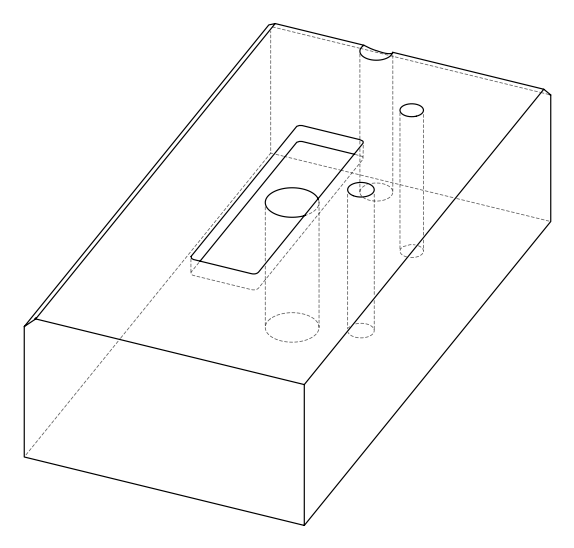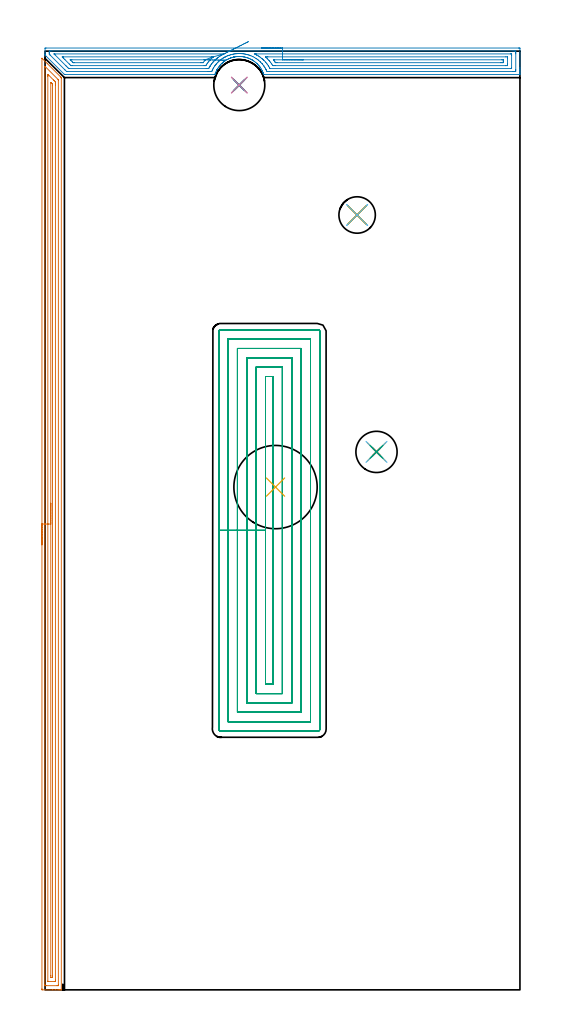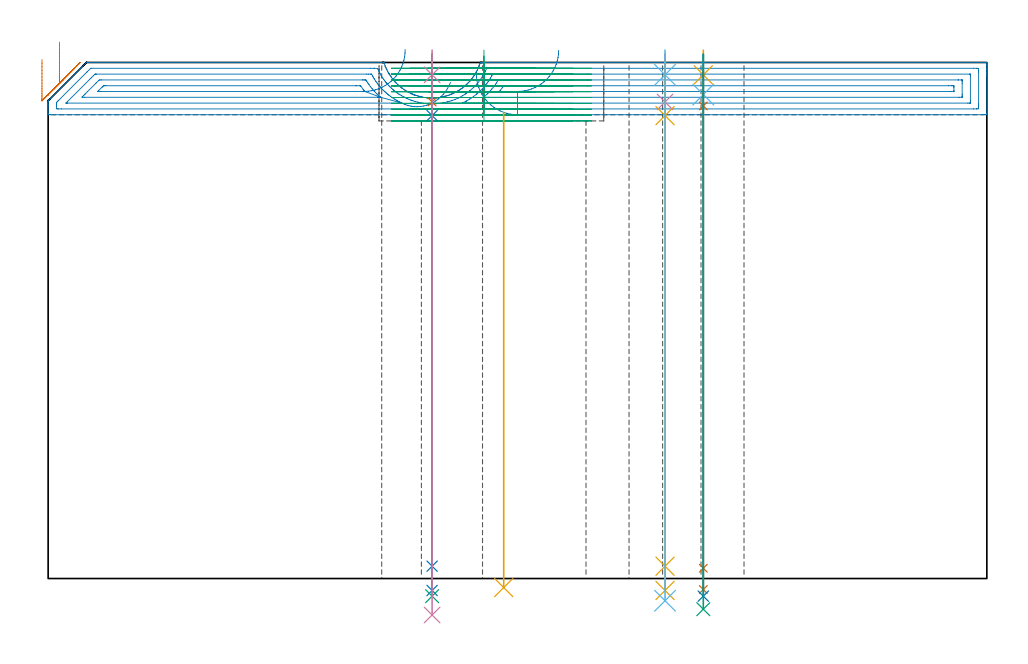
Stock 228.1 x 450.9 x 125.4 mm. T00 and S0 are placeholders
(PLAN: 18 operations, 14 tool changes, 76.8 min)
(1 AREA_MILL | FG_CHAMFER_SURFACE | UGT0205_001 | 14.36 min | 19489 mm3)
(2 AREA_MILL_1 | FG_CHAMFER_SURFACE_1 | UGT0205_001 | 8.99 min | 17983 mm3)
(3 MILL_RECTANGULAR_POCKET | POCKET_RECTANGULAR_STRAIGHT | UGT0201_124 | Follow Part, ap 1.5, ae 75% | 48.29 min | 153948 mm3)
(4 SPOT_DRILL | STEP1HOLE | NXT0321_9005460120000 | 0.05 min | 171 mm3)
(5 SPOT_DRILL_1 | STEP1HOLE_2 | NXT0321_9005460120000 | 0.05 min | 177 mm3)
(6 SPOT_DRILL_2 | STEP1HOLE_3 | NXT0321_9005460120000 | 0.05 min | 176 mm3)
(7 DRILL_BLIND_HOLE_INTO_CENTER | STEP1HOLE | NXT0301_035 | 0.05 min | 229 mm3)
(8 GUN_DRILL_THROUGH_HOLE | STEP1HOLE | UGT0307_002 | 0.57 min | 3237 mm3)
(9 SPADE_DRILL_TO_ENLARGE_THROUGH_HOLE | STEP1HOLE | UGT0306_003 | 0.53 min | 11699 mm3)
(10 DRILL_TO_ENLARGE_THROUGH_HOLE | STEP1HOLE | UGT0301_058 | 0.55 min | 43201 mm3)
(11 INDEXABLE_INSERT_DRILL_THROUGH_HOLE_FROM_SOLID | STEP1HOLE_1 | NXT0302_035 | 0.47 min | 139661 mm3)
(12 DRILL_BLIND_HOLE_INTO_CENTER_1 | STEP1HOLE_2 | NXT0301_023 | 0.04 min | 96 mm3)
(13 GUN_DRILL_THROUGH_HOLE_1 | STEP1HOLE_2 | UGT0307_001 | 0.56 min | 2282 mm3)
(14 SPADE_DRILL_TO_ENLARGE_THROUGH_HOLE_1 | STEP1HOLE_2 | UGT0306_003 | 0.53 min | 12790 mm3)
(15 DRILL_TO_ENLARGE_THROUGH_HOLE_1 | STEP1HOLE_2 | UGT0301_264 | 0.54 min | 23195 mm3)
(16 DRILL_BLIND_HOLE_INTO_CENTER_2 | STEP1HOLE_3 | NXT0301_035 | 0.05 min | 230 mm3)
(17 GUN_DRILL_THROUGH_HOLE_2 | STEP1HOLE_3 | UGT0307_002 | 0.6 min | 3242 mm3)
(18 SPADE_DRILL_TO_ENLARGE_THROUGH_HOLE_2 | STEP1HOLE_3 | UGT0306_008 | 0.53 min | 26441 mm3)
(TOOL UGT0205_001 | Chamfer Mill 20 x 3 x 45 deg. | D20 FL50 Z2)
(TOOL UGT0201_124 | Carbide End Mill 6.0 | D6 FL15 Z4)
(TOOL NXT0321_9005460120000 | NC Spot Drill, 142deg, 12mm, Carbide, Uncoated | D12 PA142 FL30 Z2)
(TOOL NXT0301_035 | Carbide Drill 6.4mm [860.1-0640-032A1-MM 2214] | D6.4 PA140 FL53 Z2)
(TOOL UGT0307_002 | Gun Drill 6 mm | D6 PA130 FL24 Z1)
(TOOL UGT0306_003 | Spade Drill 12.5mm | D12.5 PA132 FL10 Z2)
(TOOL UGT0301_058 | Twist Drill 24.5 mm | D24.5 PA118 FL160 Z2)
(TOOL NXT0302_035 | Index. Insert Drill 40mm [880-D4000L40-05] | D40 PA176 FL200 Z2)
(TOOL NXT0301_023 | Carbide Drill 5.2mm [860.1-0520-016A1-MM 2214] | D5.2 PA140 FL28 Z2)
(TOOL UGT0307_001 | Gun Drill 5 mm | D5 PA130 FL24 Z1)
(TOOL UGT0301_264 | Twist Drill 19.8 mm | D19.8 PA118 FL140 Z2)
(TOOL UGT0306_008 | Spade Drill 17.5mm | D17.5 PA132 FL10 Z2)
(OP 1 AREA_MILL)
G17 G21 G94 G90
T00 M6
G54
G17 G0 G90 X-1.5 Y213.75 S1061 M3
G43 Z135.4 H0
Z126.1
G94 G1 Y213.788 Z125.228 F250.
Y213.902 Z124.364
Y214.091 Z123.512
Y214.353 Z122.68
Y214.687 Z121.874
Y215.09 Z121.1
Y215.558 Z120.364
Y216.09 Z119.672
Y216.679 Z119.029
Y217.322 Z118.44
Y218.014 Z117.909
Y218.75 Z117.44
Y219.524 Z117.037
Y220.33 Z116.703
Y221.162 Z116.441
Y222.013 Z116.252
Y222.878 Z116.138
Y223.75 Z116.1
Y447.407
X-1.495 Y447.465 Z116.103
X-1.492 Y447.481 Z116.105
X-1.464 Y447.465 Z116.133
X1.136 Y444.864 Z118.736
X7.525 Y438.476 Z125.124
X7.769 Y438.233 Z125.365
X7.779 Y438.222 Z125.375
X7.796 Y438.196 Z125.386
X7.8 Y437.926 Z125.4
Y0.184
X7.797 Y0.01 Z125.388
X7.729 Y0.007 Z125.32
X7.285 Y0. Z124.885
X7.013 Z124.613
X6.279 Z123.874
X5.018 Z122.615
X3.597 Z121.193
X-1.136 Z116.461
X-1.492 Y0.01 Z116.106
X-1.499 Y0.363 Z116.1
Y0.368
X-1.5 Y223.75
X-0.086 Z117.514
X-0.085 Y443.399 Z117.515
X-0.084 Y443.506 Z117.516
X-0.081 Y443.576 Z117.519
X-0.079 Y443.616 Z117.521
X-0.061 Y443.601 Z117.539
X0.021 Y443.525 Z117.621
X0.258 Y443.292 Z117.858
X6.279 Y437.271 Z123.879
X6.338 Y437.21 Z123.938
X6.366 Y437.177 Z123.966
X6.377 Y437.162 Z123.977
X6.379 Y437.138 Z123.979
X6.384 Y437.032 Z123.984
X6.385 Y436.926 Z123.985
Y2.419
Y2.314
X6.383 Y2.206 Z123.983
X6.377 Y2.01 Z123.977
X6.279 Y2.008 Z123.879
X5.803 Y2.001 Z123.403
X0.44 Y2. Z118.04
X0.021 Y2.004 Z117.621
X-0.038 Y2.006 Z117.562
X-0.069 Y2.009 Z117.531
X-0.079 Y2.1 Z117.521
X-0.083 Y2.313 Z117.517
X-0.085 Y2.419 Z117.515
X-0.086 Y223.75 Z117.514
X1.329 Z118.929
Y438.821
X1.33 Y439.3 Z118.93
X1.335 Y439.715 Z118.935
X1.336 Y439.753 Z118.936
X1.381 Y439.715 Z118.981
X1.809 Y439.291 Z119.409
X4.068 Y437.032 Z121.668
X4.491 Y436.607 Z122.091
X4.956 Y436.138 Z122.556
X4.965 Y435.664 Z122.565
X4.969 Y435.244 Z122.569
X4.971 Y434.763 Z122.571
Y434.349
Y4.622
X4.97 Y4.208 Z122.57
X4.968 Y4.088 Z122.568
X4.965 Y4.03 Z122.565
X4.961 Y4.01 Z122.561
X4.906 Y4.007 Z122.506
X4.698 Y4.001 Z122.298
X1.601 Z119.201
X1.463 Y4.004 Z119.063
X1.353 Y4.01 Z118.953
X1.334 Y4.014 Z118.934
X1.332 Y4.021 Z118.932
X1.331 Y4.048 Z118.931
X1.329 Y4.208 Z118.929
Y223.75
X2.743 Z120.343
Y435.643
X2.744 Y435.843 Z120.344
X2.745 Y435.892 Z120.345
X2.747 Y435.896 Z120.347
X2.75 Y435.895 Z120.35
X2.773 Y435.876 Z120.373
X2.838 Y435.813 Z120.438
X3.406 Y435.244 Z121.006
X3.5 Y435.145 Z121.1
X3.546 Y435.094 Z121.146
X3.55 Y435. Z121.15
X3.554 Y434.796 Z121.154
X3.557 Y434.389 Z121.157
Y434.349
Y6.93
X3.556 Y6.076 Z121.156
X3.554 Y6.039 Z121.154
X3.551 Y6.017 Z121.151
X3.536 Y6.01 Z121.136
X3.482 Y6.005 Z121.082
X3.372 Y6.001 Z120.972
X3.15 Y6. Z120.75
X2.928 Y6.001 Z120.528
X2.818 Y6.005 Z120.418
X2.764 Y6.01 Z120.364
X2.749 Y6.016 Z120.349
X2.748 Y6.037 Z120.348
X2.743 Y6.851 Z120.343
Y6.891
Y223.75
Y224.622 Z120.381
Y225.486 Z120.495
Y226.338 Z120.683
Y227.17 Z120.946
Y227.976 Z121.28
Y228.75 Z121.682
Y229.486 Z122.151
Y230.178 Z122.682
Y230.821 Z123.272
Y231.41 Z123.915
Y231.941 Z124.607
Y232.41 Z125.343
Y232.813 Z126.117
Y233.147 Z126.922
Y233.409 Z127.754
Y233.598 Z128.606
Y233.712 Z129.471
Y233.75 Z130.343
G0 Z135.4
M5
M2
(OP 2 AREA_MILL_1)
G17 G21 G94 G90
T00 M6
G54
G17 G0 G90 X104.05 Y452.4 S1061 M3
G43 Z135.4 H0
Z122.7
G94 G1 X104.088 Z121.828 F250.
X104.202 Z120.963
X104.391 Z120.112
X104.653 Z119.28
X104.987 Z118.474
X105.39 Z117.7
X105.858 Z116.964
X106.39 Z116.272
X106.979 Z115.629
X107.622 Z115.04
X108.314 Z114.508
X109.05 Z114.04
X109.824 Z113.637
X110.63 Z113.303
X111.462 Z113.041
X112.314 Z112.852
X113.178 Z112.738
X114.05 Z112.7
X227.484
X227.812 Y452.396 Z112.702
X228.09 Y452.392 Z112.706
X228.1 Y452.109 Z112.988
Y442.936 Z122.158
Y442.383 Z122.714
Y442.046 Z123.05
Y441.493 Z123.603
Y441.157 Z123.938
Y440.483 Z124.617
Y440.129 Z124.97
Y439.746 Z125.345
X228.091 Y439.702 Z125.388
X227.931 Y439.7 Z125.4
X105.118
X105.017 Y439.703 Z125.389
X104.986 Y439.778 Z125.316
X104.929 Y439.939 Z125.158
X104.91 Y439.996 Z125.1
X104.815 Y440.267 Z124.828
X104.789 Y440.34 Z124.757
X104.745 Y440.453 Z124.646
X104.699 Y440.568 Z124.531
X104.313 Y441.453 Z123.647
X104.233 Y441.62 Z123.479
X104.04 Y441.981 Z123.118
X104.002 Y442.046 Z123.052
X103.833 Y442.338 Z122.761
X103.453 Y442.936 Z122.16
X103.34 Y443.115 Z121.984
X103.332 Y443.126 Z121.973
X103.282 Y443.196 Z121.903
X103.262 Y443.222 Z121.877
X102.921 Y443.669 Z121.429
X102.794 Y443.826 Z121.273
X102.566 Y444.107 Z120.992
X102.439 Y444.255 Z120.845
X102.09 Y444.623 Z120.476
X101.998 Y444.715 Z120.384
X101.721 Y444.992 Z120.108
X101.555 Y445.146 Z119.954
X101.122 Y445.517 Z119.581
X100.652 Y445.897 Z119.202
X100.537 Y445.978 Z119.122
X100.22 Y446.201 Z118.899
X99.77 Y446.498 Z118.602
X99.759 Y446.505 Z118.595
X99.55 Y446.632 Z118.467
X99.326 Y446.761 Z118.337
X99.312 Y446.768 Z118.329
X98.866 Y447.005 Z118.092
X98.434 Y447.214 Z117.884
X97.985 Y447.413 Z117.685
X97.685 Y447.534 Z117.565
X97.382 Y447.646 Z117.452
X97.093 Y447.741 Z117.353
X97.08 Y447.745 Z117.349
X96.633 Y447.879 Z117.215
X96.186 Y447.999 Z117.098
X95.755 Y448.096 Z117.002
X95.576 Y448.13 Z116.969
X95.308 Y448.178 Z116.918
X95.293 Y448.18 Z116.915
X94.862 Y448.244 Z116.855
X94.587 Y448.274 Z116.825
X94.492 Y448.284 Z116.813
X94.416 Y448.291 Z116.804
X94.4 Y448.292 Z116.802
X93.97 Y448.325 Z116.772
X93.785 Y448.332 Z116.766
X93.696 Y448.334 Z116.76
X93.625 Y448.336 Z116.755
X93.523 Y448.339 Z116.753
X93.507
X93.077 Y448.342 Z116.757
X92.614 Y448.323 Z116.773
X92.576 Y448.321 Z116.776
X92.496 Y448.315 Z116.783
X92.184 Y448.291 Z116.804
X92.167 Y448.289 Z116.806
X92.066 Y448.28 Z116.818
X92.014 Y448.274 Z116.824
X91.72 Y448.24 Z116.856
X91.47 Y448.203 Z116.892
X91.291 Y448.177 Z116.918
X90.846 Y448.095 Z117.
X90.827 Y448.09 Z117.004
X90.735 Y448.072 Z117.027
X90.646 Y448.052 Z117.047
X90.516 Y448.023 Z117.077
X90.399 Y447.996 Z117.103
X89.953 Y447.874 Z117.221
X89.934 Y447.868 Z117.227
X89.81 Y447.829 Z117.266
X89.487 Y447.728 Z117.366
X89.204 Y447.641 Z117.457
X89.061 Y447.588 Z117.509
X89.041 Y447.58 Z117.516
X88.664 Y447.431 Z117.668
X88.613 Y447.41 Z117.689
X88.434 Y447.331 Z117.768
X88.168 Y447.212 Z117.884
X87.919 Y447.088 Z118.012
X87.276 Y446.763 Z118.335
X86.825 Y446.49 Z118.608
X86.383 Y446.205 Z118.894
X86.064 Y445.974 Z119.122
X85.966 Y445.904 Z119.192
X85.926 Y445.876 Z119.221
X85.586 Y445.605 Z119.491
X85.491 Y445.531 Z119.568
X85.468 Y445.511 Z119.588
X85.328 Y445.387 Z119.712
X85.241 Y445.309 Z119.787
X85.17 Y445.247 Z119.852
X84.947 Y445.049 Z120.05
X84.883 Y444.992 Z120.107
X84.598 Y444.715 Z120.384
X84.191 Y444.271 Z120.827
X84.04 Y444.108 Z120.992
X83.804 Y443.826 Z121.27
X83.706 Y443.71 Z121.388
X83.347 Y443.222 Z121.876
X82.926 Y442.594 Z122.505
X82.858 Y442.491 Z122.605
X82.813 Y442.426 Z122.672
X82.789 Y442.385 Z122.715
X82.761 Y442.338 Z122.762
X82.676 Y442.185 Z122.914
X82.6 Y442.046 Z123.049
X82.517 Y441.897 Z123.2
X82.293 Y441.452 Z123.645
X81.99 Y440.783 Z124.315
X81.959 Y440.712 Z124.384
X81.921 Y440.629 Z124.469
X81.897 Y440.568 Z124.531
X81.666 Y439.928 Z125.168
X81.64 Y439.847 Z125.248
X81.6 Y439.741 Z125.351
X81.583 Y439.703 Z125.388
X81.449 Y439.7 Z125.4
X9.547
X9.305 Y439.704 Z125.389
X9.2 Y439.799 Z125.299
X0.616 Y448.383 Z116.714
X0.17 Y448.829 Z116.27
X0.02 Y448.982 Z116.117
X0.001 Y449.009 Z116.089
X0. Y449.164 Z115.934
Y449.224 Z115.875
Y450.054 Z115.041
Y452.169 Z112.928
X0.002 Y452.391 Z112.705
X0.454 Y452.4 Z112.7
X114.05
Y450.986 Z114.114
X224.805
X225.658 Y450.983 Z114.117
X225.698 Y450.981 Z114.119
X226.09 Y450.943 Z114.157
X226.097 Y450.546 Z114.554
X226.099 Y450.054 Z115.046
X226.1 Y449.653 Z115.447
X226.099 Y442.046 Z123.054
X226.098 Y441.648 Z123.452
X226.09 Y441.157 Z123.943
X225.736 Y441.119 Z123.981
X225.698 Y441.117 Z123.983
X224.847 Y441.114 Z123.986
X107.798
X106.944 Y441.117 Z123.983
X106.905 Y441.12 Z123.98
X106.546 Y441.157 Z123.943
X106.249 Y441.81 Z123.29
X106.132 Y442.046 Z123.054
X106.011 Y442.286 Z122.814
X105.635 Y442.936 Z122.164
X105.118 Y443.759 Z121.341
X105.07 Y443.826 Z121.274
X104.936 Y444.007 Z121.093
X104.369 Y444.715 Z120.385
X104.225 Y444.888 Z120.212
X103.546 Y445.605 Z119.495
X103.332 Y445.819 Z119.281
X102.561 Y446.495 Z118.605
X102.439 Y446.597 Z118.503
X101.962 Y446.97 Z118.13
X101.545 Y447.255 Z117.845
X101.347 Y447.385 Z117.715
X100.652 Y447.813 Z117.287
X99.785 Y448.274 Z116.826
X99.759 Y448.287 Z116.813
X99.734 Y448.3 Z116.8
X98.866 Y448.679 Z116.421
X98.207 Y448.931 Z116.169
X97.973 Y449.008 Z116.092
X97.473 Y449.164 Z115.936
X97.08 Y449.271 Z115.829
X96.934 Y449.309 Z115.791
X96.186 Y449.472 Z115.628
X95.806 Y449.543 Z115.557
X95.293 Y449.619 Z115.481
X94.777 Y449.678 Z115.422
X94.4 Y449.709 Z115.391
X93.82 Y449.742 Z115.358
X93.507 Y449.751 Z115.349
X92.923 Y449.746 Z115.354
X92.614 Y449.735 Z115.365
X92.073 Y449.702 Z115.398
X91.904 Y449.689 Z115.411
X91.72 Y449.669 Z115.431
X91.269 Y449.613 Z115.487
X90.827 Y449.548 Z115.552
X90.502 Y449.488 Z115.612
X89.934 Y449.369 Z115.731
X89.766 Y449.331 Z115.769
X89.128 Y449.164 Z115.936
X89.052 Y449.141 Z115.959
X88.385 Y448.928 Z116.172
X88.284 Y448.893 Z116.207
X88.148 Y448.842 Z116.258
X87.741 Y448.679 Z116.421
X87.255 Y448.472 Z116.628
X87.118 Y448.411 Z116.689
X86.831 Y448.274 Z116.826
X86.518 Y448.118 Z116.982
X86.456 Y448.087 Z117.013
X86.361 Y448.037 Z117.063
X85.938 Y447.807 Z117.293
X85.468 Y447.526 Z117.574
X85.381 Y447.472 Z117.628
X85.248 Y447.385 Z117.715
X84.85 Y447.11 Z117.99
X84.575 Y446.915 Z118.185
X84.336 Y446.732 Z118.368
X84.036 Y446.495 Z118.605
X83.844 Y446.334 Z118.766
X83.682 Y446.193 Z118.907
X83.374 Y445.912 Z119.188
X83.049 Y445.605 Z119.495
X82.919 Y445.476 Z119.624
X82.789 Y445.34 Z119.76
X82.492 Y445.011 Z120.089
X82.232 Y444.715 Z120.385
X82.078 Y444.533 Z120.567
X81.895 Y444.308 Z120.792
X81.691 Y444.03 Z121.07
X81.546 Y443.826 Z121.274
X81.325 Y443.504 Z121.596
X81.002 Y443.025 Z122.075
X80.968 Y442.97 Z122.13
X80.949 Y442.936 Z122.164
X80.654 Y442.393 Z122.707
X80.477 Y442.046 Z123.054
X80.356 Y441.8 Z123.3
X80.109 Y441.268 Z123.832
X80.071 Y441.195 Z123.905
X80.049 Y441.157 Z123.943
X79.256 Y441.117 Z123.983
X79.216 Y441.116 Z123.984
X78.365 Y441.114 Z123.986
X10.483 Y441.115 Z123.985
X10.441 Y441.116 Z123.984
X10.399 Y441.119 Z123.981
X10.335 Y441.126 Z123.974
X10.302 Y441.157 Z123.943
X9.548 Y441.902 Z123.198
X9.403 Y442.046 Z123.054
X2.402 Y449.048 Z116.052
X2.289 Y449.164 Z115.936
X2.177 Y449.283 Z115.817
X2.01 Y449.467 Z115.633
X2.004 Y449.56 Z115.54
X2.002 Y450.054 Z115.046
X2.003 Y450.452 Z114.648
X2.01 Y450.943 Z114.157
X2.364 Y450.981 Z114.119
X2.402 Y450.983 Z114.117
X3.253 Y450.986 Z114.114
X114.05
Y449.572 Z115.528
X223.503 Y449.571 Z115.529
X223.912 Y449.569 Z115.531
X224.047 Y449.567 Z115.533
X224.088 Y449.565 Z115.535
X224.093 Y449.477 Z115.623
X224.097 Y449.352 Z115.748
X224.099 Y449.164 Z115.936
X224.1 Y448.976 Z116.124
X224.099 Y442.936 Z122.164
X224.098 Y442.751 Z122.349
X224.09 Y442.562 Z122.538
X224.082 Y442.535 Z122.565
X224.064 Y442.533 Z122.567
X224.014 Y442.53 Z122.57
X223.912 Y442.529 Z122.571
X108.206
X108.076 Y442.53 Z122.57
X108.045 Y442.533 Z122.567
X108.033 Y442.535 Z122.565
X108.019 Y442.552 Z122.548
X107.978 Y442.621 Z122.479
X107.806 Y442.928 Z122.172
X107.798 Y442.942 Z122.158
X107.467 Y443.503 Z121.597
X107.264 Y443.826 Z121.274
X106.905 Y444.384 Z120.716
X106.657 Y444.715 Z120.385
X106.376 Y445.079 Z120.021
X106.011 Y445.539 Z119.561
X105.952 Y445.605 Z119.495
X105.118 Y446.494 Z118.606
X104.883 Y446.712 Z118.388
X104.65 Y446.92 Z118.18
X104.225 Y447.295 Z117.805
X104.115 Y447.385 Z117.715
X103.332 Y447.992 Z117.108
X102.926 Y448.274 Z116.826
X102.439 Y448.586 Z116.514
X101.654 Y449.056 Z116.044
X101.545 Y449.113 Z115.987
X101.447 Y449.164 Z115.936
X100.652 Y449.567 Z115.533
Y449.569 Z115.531
X101.137 Y449.571 Z115.529
X101.545 Y449.572 Z115.528
X114.05
Y448.157 Z116.943
X221.349
X222.03 Y448.155 Z116.945
X222.068 Y448.153 Z116.947
X222.084 Y448.151 Z116.949
X222.09 Y448.138 Z116.962
X222.094 Y448.035 Z117.065
X222.098 Y447.827 Z117.273
X222.1 Y447.41 Z117.69
Y444.741 Z120.359
X222.097 Y444.283 Z120.817
X222.094 Y444.067 Z121.033
X222.09 Y443.961 Z121.139
X222.082 Y443.949 Z121.151
X222.059 Y443.947 Z121.153
X222.006 Y443.945 Z121.155
X221.232 Y443.943 Z121.157
X221.115
X110.477
X109.703 Y443.944 Z121.156
X109.584 Y443.946 Z121.154
X109.46 Y443.95 Z121.15
X109.34 Y444.039 Z121.061
X109.262 Y444.146 Z120.954
X108.893 Y444.715 Z120.385
X108.691 Y445.02 Z120.08
X108.245 Y445.605 Z119.495
X107.798 Y446.168 Z118.932
X107.512 Y446.495 Z118.605
X106.905 Y447.141 Z117.959
X106.664 Y447.385 Z117.715
X106.011 Y447.986 Z117.114
X105.886 Y448.106 Z116.994
X105.841 Y448.151 Z116.949
X106.011 Y448.154 Z116.946
X106.13 Y448.156 Z116.944
X106.905 Y448.157 Z116.943
X107.022
X114.05
Y446.743 Z118.357
X219.446
X220.091 Y446.742 Z118.358
X220.093 Y446.74 Z118.36
X220.098 Y446.735 Z118.365
X220.099 Y446.495 Z118.605
X220.1 Y445.843 Z119.257
X220.098 Y445.605 Z119.495
X220.094 Y445.442 Z119.658
X220.09 Y445.368 Z119.732
X219.944 Y445.363 Z119.737
X219.693 Y445.358 Z119.742
X219.446 Y445.357 Z119.743
X218.802
X111.37 Y445.358 Z119.742
X110.722 Y445.361 Z119.739
X110.693 Y445.364 Z119.736
X110.665 Y445.398 Z119.702
X110.601 Y445.481 Z119.619
X110.52 Y445.605 Z119.495
X110.477 Y445.668 Z119.432
X109.84 Y446.495 Z118.605
X109.689 Y446.693 Z118.407
X109.667 Y446.725 Z118.375
X109.662 Y446.734 Z118.366
X109.681 Y446.737 Z118.363
X109.813 Y446.741 Z118.359
X109.979 Y446.743 Z118.357
X110.228
X114.05
X114.922 Z118.395
X115.786 Z118.509
X116.638 Z118.698
X117.47 Z118.96
X118.276 Z119.294
X119.05 Z119.697
X119.786 Z120.165
X120.478 Z120.696
X121.121 Z121.286
X121.71 Z121.929
X122.242 Z122.621
X122.71 Z123.357
X123.113 Z124.131
X123.447 Z124.937
X123.709 Z125.769
X123.898 Z126.62
X124.012 Z127.485
X124.05 Z128.357
G0 X97.762 Y455.521 Z120.545
G1 X97.411 Y455.344 Z119.766
X97.002 Y455.138 Z119.024
X96.536 Y454.903 Z118.325
X96.017 Y454.642 Z117.674
X95.45 Y454.356 Z117.076
X94.838 Y454.048 Z116.535
X94.187 Y453.719 Z116.057
X93.501 Y453.374 Z115.644
X92.785 Y453.013 Z115.299
X92.045 Y452.64 Z115.025
X91.287 Y452.258 Z114.825
X90.516 Y451.87 Z114.699
X89.738 Y451.478 Z114.65
X88.96 Y451.085 Z114.676
X88.186 Y450.695 Z114.778
X87.423 Y450.311 Z114.955
X86.677 Y449.935 Z115.207
X85.953 Y449.57 Z115.53
X85.468 Y449.326 Z115.774
X85.36 Y449.271 Z115.829
X85.153 Y449.164 Z115.936
X84.78 Y448.96 Z116.14
X84.575 Y448.844 Z116.256
X84.22 Y448.627 Z116.473
X83.665 Y448.274 Z116.826
X83.155 Y447.909 Z117.191
X82.789 Y447.634 Z117.466
X82.649 Y447.524 Z117.576
X82.48 Y447.385 Z117.715
X82.166 Y447.115 Z117.985
X81.895 Y446.876 Z118.224
X81.698 Y446.692 Z118.408
X81.493 Y446.495 Z118.605
X81.249 Y446.249 Z118.851
X81.002 Y445.991 Z119.109
X80.819 Y445.788 Z119.312
X80.658 Y445.605 Z119.495
X80.407 Y445.308 Z119.792
X80.109 Y444.946 Z120.154
X80.01 Y444.814 Z120.286
X79.94 Y444.715 Z120.385
X79.644 Y444.289 Z120.811
X79.325 Y443.826 Z121.274
X79.281 Y443.76 Z121.34
X79.216 Y443.66 Z121.44
X78.951 Y443.2 Z121.9
X78.804 Y442.936 Z122.164
X78.633 Y442.627 Z122.473
X78.596 Y442.565 Z122.535
X78.572 Y442.535 Z122.565
X78.527 Y442.534 Z122.566
X78.323 Y442.531 Z122.569
X77.838 Y442.529 Z122.571
X77.429 Y442.528 Z122.572
X11.743 Y442.529 Z122.571
X11.539 Y442.531 Z122.569
X11.437 Y442.533 Z122.567
X11.39 Y442.535 Z122.565
X11.334 Y442.575 Z122.525
X10.967 Y442.936 Z122.164
X10.441 Y443.459 Z121.641
X10.073 Y443.826 Z121.274
X4.736 Y449.164 Z115.936
X4.396 Y449.51 Z115.59
X4.354 Y449.557 Z115.543
X4.348 Y449.566 Z115.534
X4.356 Y449.567 Z115.533
X4.427 Y449.57 Z115.53
X4.536 Y449.571 Z115.529
X4.672 Y449.572 Z115.528
X85.953 Y449.571 Z115.529
X80.757 Y448.146 Z116.954
X80.716 Y448.106 Z116.994
X80.643 Y448.039 Z117.061
X80.109 Y447.557 Z117.543
X80.021 Y447.473 Z117.627
X79.931 Y447.385 Z117.715
X79.577 Y447.025 Z118.075
X79.216 Y446.643 Z118.457
X79.145 Y446.565 Z118.535
X79.083 Y446.495 Z118.605
X78.734 Y446.085 Z119.015
X78.323 Y445.587 Z119.513
X77.962 Y445.075 Z120.025
X77.711 Y444.715 Z120.385
X77.597 Y444.548 Z120.552
X77.429 Y444.296 Z120.804
X77.246 Y444.008 Z121.092
X77.208 Y443.95 Z121.15
X77.118 Y443.948 Z121.152
X76.924 Y443.945 Z121.155
X76.536 Y443.943 Z121.157
X76.419
X13.002
X12.615 Y443.947 Z121.153
X12.426 Y443.95 Z121.15
X12.227 Y444.133 Z120.967
X11.635 Y444.715 Z120.385
X9.548 Y446.801 Z118.299
X8.965 Y447.385 Z117.715
X8.654 Y447.697 Z117.403
X8.283 Y448.078 Z117.022
X8.226 Y448.151 Z116.949
X8.772 Y448.157 Z116.943
X80.109
X80.227 Y448.156 Z116.944
X80.695 Y448.15 Z116.95
X80.757 Y448.146 Z116.954
X76.934 Y446.736 Z118.364
X76.827 Y446.594 Z118.506
X76.751 Y446.495 Z118.605
X76.657 Y446.375 Z118.725
X76.536 Y446.218 Z118.882
X75.977 Y445.438 Z119.662
X75.936 Y445.385 Z119.715
X75.92 Y445.365 Z119.735
X75.886 Y445.363 Z119.737
X75.643 Y445.36 Z119.74
X74.999 Y445.357 Z119.743
X74.75
X14.013
X13.764 Y445.359 Z119.741
X13.598 Y445.361 Z119.739
X13.469 Y445.364 Z119.736
X13.405 Y445.405 Z119.695
X13.195 Y445.605 Z119.495
X13.12 Y445.678 Z119.422
X12.303 Y446.495 Z118.605
X12.227 Y446.572 Z118.528
X12.116 Y446.692 Z118.408
X12.076 Y446.738 Z118.362
X12.092 Y446.74 Z118.36
X12.121 Y446.741 Z118.359
X12.227 Y446.742 Z118.358
X12.871 Y446.743 Z118.357
X76.287
X76.536 Y446.742 Z118.358
X76.785 Y446.739 Z118.361
X76.934 Y446.736 Z118.364
X77.805 Y446.72 Z118.418
X78.667 Y446.704 Z118.548
X79.515 Y446.688 Z118.753
X80.342 Y446.672 Z119.031
X81.142 Y446.657 Z119.38
X81.908 Y446.643 Z119.797
X82.634 Y446.629 Z120.28
X83.316 Y446.616 Z120.824
X83.948 Y446.605 Z121.425
X84.525 Y446.594 Z122.079
X85.043 Y446.584 Z122.781
X85.498 Y446.576 Z123.525
X85.886 Y446.568 Z124.307
X86.205 Y446.562 Z125.119
X86.451 Y446.558 Z125.955
X86.624 Y446.554 Z126.811
X86.722 Y446.553 Z127.677
X86.744 Y446.552 Z128.55
G0 Z135.4
M5
M2
(OP 3 MILL_RECTANGULAR_POCKET)
G17 G21 G94 G90
T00 M6
G54
G17 G0 G90 X105.9 Y237.196 S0 M3
G43 Z135.4 H0
Z128.4
G94 G1 Y220.7 Z123.98 F250.
Y146.8 F500.
X109.5
Y294.6
X105.9
Y220.7
X101.4
Y142.3
X114.
Y299.1
X101.4
Y220.7
X96.9
Y137.8
X118.5
Y303.6
X96.9
Y220.7
X92.4
Y133.3
X123.
Y308.1
X92.4
Y220.7
X87.9
Y128.8
X127.5
Y312.6
X87.9
Y220.7
X83.4
Y125.2
G3 X84.3 Y124.3 R0.9
G1 X131.1
G3 X132. Y125.2 R0.9
G1 Y316.2
G3 X131.1 Y317.1 R0.9
G1 X84.3
G3 X83.4 Y316.2 R0.9
G1 Y220.7
Y219.7
G0 X105.9 Y237.196 Z126.98
G1 Y220.7 Z122.56 F250.
Y146.8 F500.
X109.5
Y294.6
X105.9
Y220.7
X101.4
Y142.3
X114.
Y299.1
X101.4
Y220.7
X96.9
Y137.8
X118.5
Y303.6
X96.9
Y220.7
X92.4
Y133.3
X123.
Y308.1
X92.4
Y220.7
X87.9
Y128.8
X127.5
Y312.6
X87.9
Y220.7
X83.4
Y125.2
G3 X84.3 Y124.3 R0.9
G1 X131.1
G3 X132. Y125.2 R0.9
G1 Y316.2
G3 X131.1 Y317.1 R0.9
G1 X84.3
G3 X83.4 Y316.2 R0.9
G1 Y220.7
Y219.7
G0 X105.9 Y237.196 Z125.56
G1 Y220.7 Z121.14 F250.
Y146.8 F500.
X109.5
Y294.6
X105.9
Y220.7
X101.4
Y142.3
X114.
Y299.1
X101.4
Y220.7
X96.9
Y137.8
X118.5
Y303.6
X96.9
Y220.7
X92.4
Y133.3
X123.
Y308.1
X92.4
Y220.7
X87.9
Y128.8
X127.5
Y312.6
X87.9
Y220.7
X83.4
Y125.2
G3 X84.3 Y124.3 R0.9
G1 X131.1
G3 X132. Y125.2 R0.9
G1 Y316.2
G3 X131.1 Y317.1 R0.9
G1 X84.3
G3 X83.4 Y316.2 R0.9
G1 Y220.7
Y219.7
G0 X105.9 Y237.196 Z124.14
G1 Y220.7 Z119.72 F250.
Y146.8 F500.
X109.5
Y294.6
X105.9
Y220.7
X101.4
Y142.3
X114.
Y299.1
X101.4
Y220.7
X96.9
Y137.8
X118.5
Y303.6
X96.9
Y220.7
X92.4
Y133.3
X123.
Y308.1
X92.4
Y220.7
X87.9
Y128.8
X127.5
Y312.6
X87.9
Y220.7
X83.4
Y125.2
G3 X84.3 Y124.3 R0.9
G1 X131.1
G3 X132. Y125.2 R0.9
G1 Y316.2
G3 X131.1 Y317.1 R0.9
G1 X84.3
G3 X83.4 Y316.2 R0.9
G1 Y220.7
Y219.7
G0 X105.9 Y237.196 Z122.72
G1 Y220.7 Z118.3 F250.
Y146.8 F500.
X109.5
Y294.6
X105.9
Y220.7
X101.4
Y142.3
X114.
Y299.1
X101.4
Y220.7
X96.9
Y137.8
X118.5
Y303.6
X96.9
Y220.7
X92.4
Y133.3
X123.
Y308.1
X92.4
Y220.7
X87.9
Y128.8
X127.5
Y312.6
X87.9
Y220.7
X83.4
Y125.2
G3 X84.3 Y124.3 R0.9
G1 X131.1
G3 X132. Y125.2 R0.9
G1 Y316.2
G3 X131.1 Y317.1 R0.9
G1 X84.3
G3 X83.4 Y316.2 R0.9
G1 Y220.7
Y219.7
G0 X105.9 Y237.196 Z121.3
G1 Y220.7 Z116.88 F250.
Y146.8 F500.
X109.5
Y294.6
X105.9
Y220.7
X101.4
Y142.3
X114.
Y299.1
X101.4
Y220.7
X96.9
Y137.8
X118.5
Y303.6
X96.9
Y220.7
X92.4
Y133.3
X123.
Y308.1
X92.4
Y220.7
X87.9
Y128.8
X127.5
Y312.6
X87.9
Y220.7
X83.4
Y125.2
G3 X84.3 Y124.3 R0.9
G1 X131.1
G3 X132. Y125.2 R0.9
G1 Y316.2
G3 X131.1 Y317.1 R0.9
G1 X84.3
G3 X83.4 Y316.2 R0.9
G1 Y220.7
Y219.7
G0 X105.9 Y237.196 Z119.88
G1 Y220.7 Z115.46 F250.
Y146.8 F500.
X109.5
Y294.6
X105.9
Y220.7
X101.4
Y142.3
X114.
Y299.1
X101.4
Y220.7
X96.9
Y137.8
X118.5
Y303.6
X96.9
Y220.7
X92.4
Y133.3
X123.
Y308.1
X92.4
Y220.7
X87.9
Y128.8
X127.5
Y312.6
X87.9
Y220.7
X83.4
Y125.2
G3 X84.3 Y124.3 R0.9
G1 X131.1
G3 X132. Y125.2 R0.9
G1 Y316.2
G3 X131.1 Y317.1 R0.9
G1 X84.3
G3 X83.4 Y316.2 R0.9
G1 Y220.7
Y219.7
G0 X105.9 Y237.196 Z118.46
G1 Y220.7 Z114.04 F250.
Y146.8 F500.
X109.5
Y294.6
X105.9
Y220.7
X101.4
Y142.3
X114.
Y299.1
X101.4
Y220.7
X96.9
Y137.8
X118.5
Y303.6
X96.9
Y220.7
X92.4
Y133.3
X123.
Y308.1
X92.4
Y220.7
X87.9
Y128.8
X127.5
Y312.6
X87.9
Y220.7
X83.4
Y125.2
G3 X84.3 Y124.3 R0.9
G1 X131.1
G3 X132. Y125.2 R0.9
G1 Y316.2
G3 X131.1 Y317.1 R0.9
G1 X84.3
G3 X83.4 Y316.2 R0.9
G1 Y220.7
Y219.7
G0 X105.9 Y237.196 Z117.04
G1 Y220.7 Z112.62 F250.
Y146.8 F500.
X109.5
Y294.6
X105.9
Y220.7
X101.4
Y142.3
X114.
Y299.1
X101.4
Y220.7
X96.9
Y137.8
X118.5
Y303.6
X96.9
Y220.7
X92.4
Y133.3
X123.
Y308.1
X92.4
Y220.7
X87.9
Y128.8
X127.5
Y312.6
X87.9
Y220.7
X83.4
Y125.2
G3 X84.3 Y124.3 R0.9
G1 X131.1
G3 X132. Y125.2 R0.9
G1 Y316.2
G3 X131.1 Y317.1 R0.9
G1 X84.3
G3 X83.4 Y316.2 R0.9
G1 Y220.7
Y219.7
G0 X105.9 Y237.196 Z115.62
G1 Y220.7 Z111.2 F250.
Y146.8 F500.
X109.5
Y294.6
X105.9
Y220.7
X101.4
Y142.3
X114.
Y299.1
X101.4
Y220.7
X96.9
Y137.8
X118.5
Y303.6
X96.9
Y220.7
X92.4
Y133.3
X123.
Y308.1
X92.4
Y220.7
X87.9
Y128.8
X127.5
Y312.6
X87.9
Y220.7
X83.4
Y125.2
G3 X84.3 Y124.3 R0.9
G1 X131.1
G3 X132. Y125.2 R0.9
G1 Y316.2
G3 X131.1 Y317.1 R0.9
G1 X84.3
G3 X83.4 Y316.2 R0.9
G1 Y220.7
Y219.7
G0 Z135.4
M5
M2
(OP 4 SPOT_DRILL)
G17 G21 G94 G90
T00 M6
G54
G17 G0 G90 X93.3 Y434.6 S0 M3
G43 Z135.4 H0
G94 G81 G98 Z122.4 F250. R128.4
G80
M5
M2
(OP 5 SPOT_DRILL_1)
G17 G21 G94 G90
T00 M6
G54
G17 G0 G90 X159.2 Y258.4 S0 M3
G43 Z135.4 H0
G94 G81 G98 Z122.4 F250. R128.4
G80
M5
M2
(OP 6 SPOT_DRILL_2)
G17 G21 G94 G90
T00 M6
G54
G17 G0 G90 X149.9 Y372.2 S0 M3
G43 Z135.4 H0
G94 G81 G98 Z122.4 F250. R128.4
G80
M5
M2
(OP 7 DRILL_BLIND_HOLE_INTO_CENTER)
G17 G21 G94 G90
T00 M6
G54
G17 G0 G90 X93.3 Y434.6 S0 M3
G43 Z135.4 H1
G94 G81 G98 Z115.8 F250. R127.4
G80
M5
M2
(OP 8 GUN_DRILL_THROUGH_HOLE)
G17 G21 G94 G90
T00 M6
G54
G17 G0 G90 X93.3 Y434.6 M8
G43 Z135.4 H0
Z122.772
S716 M3
G94 G1 Z112.493 F125. M26
G4 X.084
Z3. F250.
G4 X.084
Z-2.899 F125.
G4 X.084
M5
M9
G0 Z122.772
Z135.4
M2
(OP 9 SPADE_DRILL_TO_ENLARGE_THROUGH_HOLE)
G17 G21 G94 G90
T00 M6
G54
G17 G0 G90 X93.3 Y434.6 S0 M3
G43 Z135.4 H0
G94 G73 G98 Z-4.283 F250. Q11.789 R127.4
G80
M5
M2
(OP 10 DRILL_TO_ENLARGE_THROUGH_HOLE)
G17 G21 G94 G90
T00 M6
G54
G17 G0 G90 X93.3 Y434.6 S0 M3
G43 Z135.4 H0
G94 G73 G98 Z-8.861 F250. Q22.377 R127.4
G80
M5
M2
(OP 11 INDEXABLE_INSERT_DRILL_THROUGH_HOLE_FROM_SOLID)
G17 G21 G94 G90
T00 M6
G54
G17 G0 G90 X110.7 Y241.5 S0 M3
G43 Z135.4 H1
G94 G81 G98 Z-2.198 F250. R113.2
G80
M5
M2
(OP 12 DRILL_BLIND_HOLE_INTO_CENTER_1)
G17 G21 G94 G90
T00 M6
G54
G17 G0 G90 X159.2 Y258.4 S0 M3
G43 Z135.4 H1
G94 G81 G98 Z117.6 F250. R127.4
G80
M5
M2
(OP 13 GUN_DRILL_THROUGH_HOLE_1)
G17 G21 G94 G90
T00 M6
G54
G17 G0 G90 X159.2 Y258.4 M8
G43 Z135.4 H0
Z123.262
S716 M3
G94 G1 Z114.844 F125. M26
G4 X.084
Z2.5 F250.
G4 X.084
Z-2.666 F125.
G4 X.084
M5
M9
G0 Z123.262
Z135.4
M2
(OP 14 SPADE_DRILL_TO_ENLARGE_THROUGH_HOLE_1)
G17 G21 G94 G90
T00 M6
G54
G17 G0 G90 X159.2 Y258.4 S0 M3
G43 Z135.4 H0
G94 G73 G98 Z-4.283 F250. Q11.789 R127.4
G80
M5
M2
(OP 15 DRILL_TO_ENLARGE_THROUGH_HOLE_1)
G17 G21 G94 G90
T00 M6
G54
G17 G0 G90 X159.2 Y258.4 S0 M3
G43 Z135.4 H0
G94 G73 G98 Z-7.449 F250. Q18.978 R127.4
G80
M5
M2
(OP 16 DRILL_BLIND_HOLE_INTO_CENTER_2)
G17 G21 G94 G90
T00 M6
G54
G17 G0 G90 X149.9 Y372.2 S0 M3
G43 Z135.4 H1
G94 G81 G98 Z115.8 F250. R127.4
G80
M5
M2
(OP 17 GUN_DRILL_THROUGH_HOLE_2)
G17 G21 G94 G90
T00 M6
G54
G17 G0 G90 X149.9 Y372.2 M8
G43 Z135.4 H0
Z126.079
S716 M3
G94 G1 Z112.493 F125. M26
G4 X.084
Z3. F250.
G4 X.084
Z-2.899 F125.
G4 X.084
M5
M9
G0 Z126.079
Z135.4
M2
(OP 18 SPADE_DRILL_TO_ENLARGE_THROUGH_HOLE_2)
G17 G21 G94 G90
T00 M6
G54
G17 G0 G90 X149.9 Y372.2 S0 M3
G43 Z135.4 H0
G94 G73 G98 Z-5.396 F250. Q16.349 R127.4
G80
M5
M2
